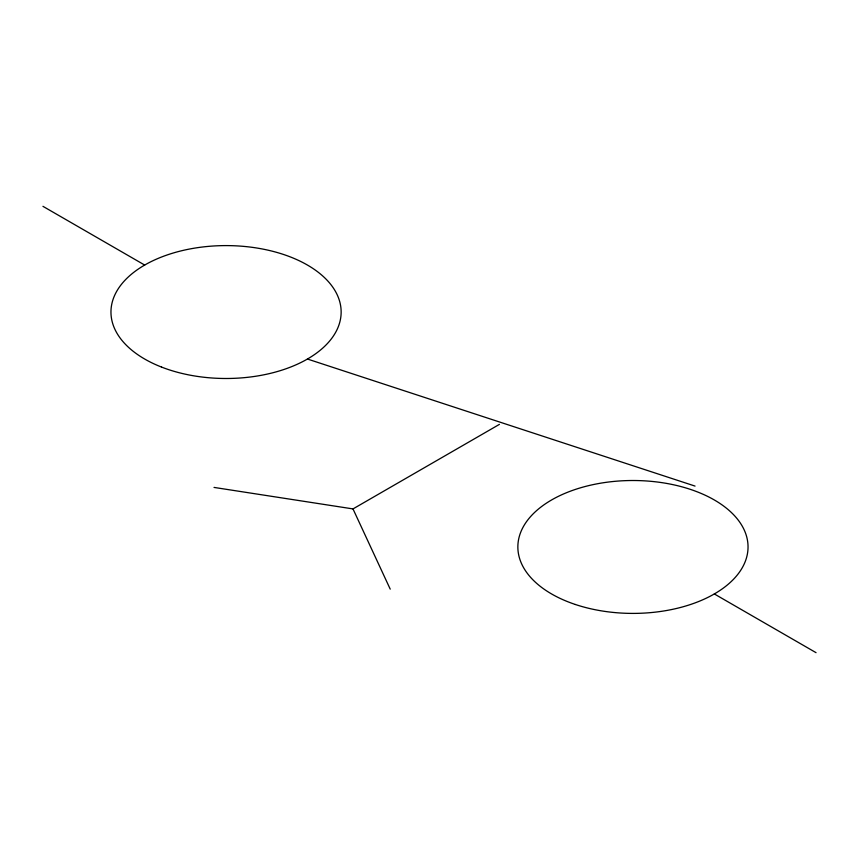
<?xml version="1.0" encoding="UTF-8"?>
<svg xmlns="http://www.w3.org/2000/svg" width="859" height="859" viewBox="0 0 859 859"><rect width="100%" height="100%" fill="white"/><g stroke="black" fill="none" stroke-linecap="round" stroke-linejoin="round"><path stroke-width="1.29" d="M214.031 487.418L352.995 508.915L499.412 424.378M307.436 359.03L695.049 486.087M42.95 206.332L144.677 265.055M714.323 593.945L816.05 652.668M352.995 508.915L390.222 589.134M161.546 367.072A115.085 66.444 0 0 0 340.851 316.778A115.085 66.444 0 0 0 175.762 252.278A115.085 66.444 0 0 0 161.546 367.072M575.401 604.5A115.085 66.444 0 0 0 748.039 546.958A115.085 66.444 0 0 0 575.401 489.415A115.085 66.444 0 0 0 575.401 604.5"/></g></svg>
